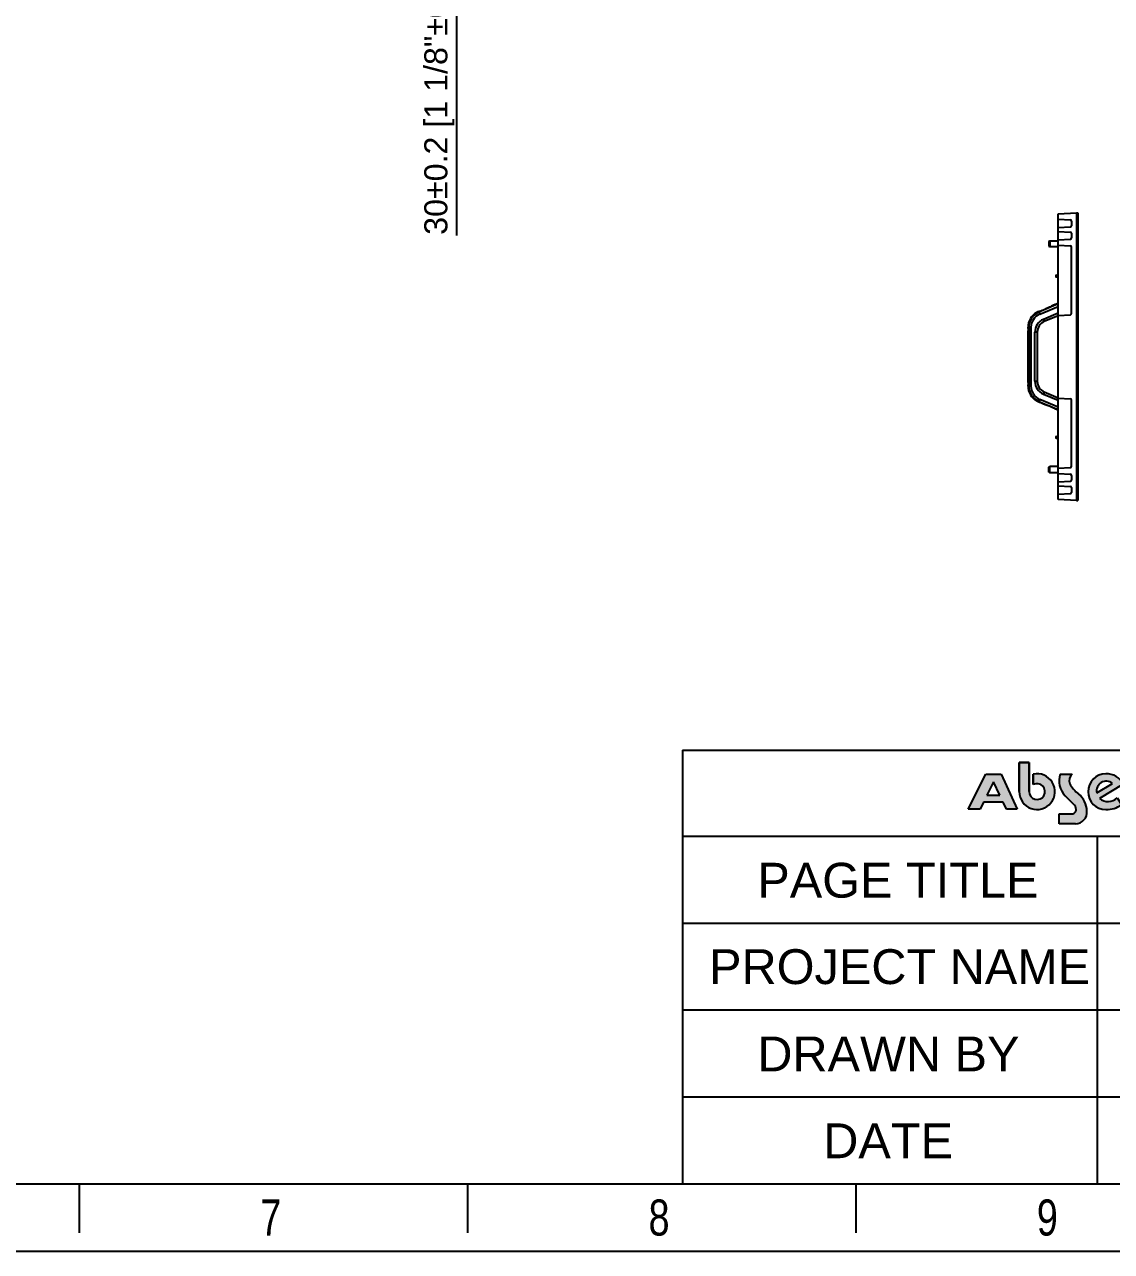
# Model space of a CAD drawing. Header units: millimetres. Extents: x -3132 to 28633, y 682 to 5849.
# Drawn here: x 2884 to 3827, y 682 to 1747 of the extents above; entities that cross this region are included whole.
import ezdxf

# ---------------------------------------------------------------- set-up
doc = ezdxf.new("R2010")
doc.units = ezdxf.units.MM
doc.layers.add('DIM', color=4, linetype='Continuous')
doc.layers.add('图框', color=7, linetype='Continuous')
doc.styles.add('CKSTANDARD', font='arial.ttf')
doc.styles.add('Roamns', font='romans.shx')
doc.styles.get("Standard").update_dxf_attribs({"font": 'arial.ttf'})
doc.dimstyles.new('ISO_25-10', dxfattribs={"dimtxt": 20, "dimasz": 20, "dimexe": 0.3, "dimexo": 0.3, "dimgap": 2, "dimtad": 1, "dimrnd": 0.0001, "dimdsep": 46, "dimtxsty": 'Standard', "dimblk": 'CLOSEDBLANK', "dimcen": 0.1, "dimclrd": 256, "dimclre": 256, "dimclrt": 256, "dimadec": 0, "dimazin": 2, "dimtm": 1e-09, "dimtfac": 1, "dimtofl": 0, "dimtmove": 0, "dimatfit": 3, "dimldrblk": 'CLOSEDBLANK', "dimfxl": 1, "dimtolj": 1, "dimarcsym": 0})

# ---------------------------------------------------------------- blocks, each defined once
blk = doc.blocks.new('_ClosedBlank')
at = {"color": 0, "linetype": 'ByBlock', "lineweight": -2}
for p, q in [((-1, 0.1666666666666667), (0, 0)), ((-1, 0.1666666666666667), (-1, -0.1666666666666667)), ((0, 0), (-1, -0.1666666666666667))]:
    blk.add_line(p, q, dxfattribs=at)
blk = doc.blocks.new('*D203')
at = {"lineweight": -2, "transparency": 16777216}
for p, q in [((3258.491407364279, 1876.258907765658), (3258.491407364279, 1896.258907765658)), ((3309.853637651026, 1856.258907765658), (3258.191407364279, 1856.258907765658)), ((3279.853637651026, 1826.258907765658), (3258.191407364279, 1826.258907765658)), ((3258.491407364279, 1806.258907765658), (3258.491407364279, 1563.855087847513))]:
    blk.add_line(p, q, dxfattribs=at)
at = {"layer": 'Defpoints', "color": 0, "transparency": 16777216}
for p in [(3310.153637651027, 1856.258907765658), (3258.491407364279, 1826.258907765658), (3280.153637651027, 1826.258907765658)]:
    blk.add_point(p, dxfattribs=at)
at = {"lineweight": -2, "transparency": 16777216, "xscale": 20, "yscale": 20, "zscale": 20}
for p, rotation in [((3258.491407364279, 1856.258907765658), 270), ((3258.491407364279, 1826.258907765658), 90)]:
    blk.add_blockref('_ClosedBlank', p, dxfattribs=dict(at, rotation=rotation))
at = {"transparency": 16777216, "insert": (3243.544613367008, 1675.056997806586), "char_height": 20, "attachment_point": 5, "rotation": 90}
blk.add_mtext('\\A1;30±0.2 [1 1/8"±0"]', dxfattribs=at)
blk = doc.blocks.new('A$C7F980674')
at = {"layer": 'DIM'}
h = blk.add_hatch(color=0, dxfattribs=at)
h.paths.add_polyline_path([(7.072382140899999e-05, 14.43823848652391), (17.54018542246194, 49.09321739150072), (32.43710042510065, 49.09321739150072), (48.55284257268067, 14.43823848652391), (37.85417935127042, 14.43823848652391), (34.52331861507264, 21.47508279329122), (15.18332810379797, 21.47508279329122), (11.78696234113886, 14.43823848652391)])
h.paths.add_polyline_path([(24.94748300875654, 41.70518833840833), (18.4432997739641, 28.22933563047082), (31.32622136492865, 28.22933563047082)], flags=16)
h = blk.add_hatch(color=0, dxfattribs=at)
edge = h.paths.add_edge_path()
edge.add_arc((102.73004367057, 13.90886456904809), 4.008224344635951, 268.9921655110326, 361.5919063077862)
edge.add_arc((99.15354010349256, 13.8520860173212), 7.585044519850372, 1.270112135883159, 51.07851824680053)
edge.add_arc((307.8846824545763, 226.7410586670685), 290.5958996836599, 223.1994758205292, 225.4213170999201, ccw=False)
edge.add_arc((110.0181443910987, 42.41204420301801), 20.20419257147762, 160.1829900287513, 226.2534819823607, ccw=False)
edge.add_line((91.01044081093276, 49.26161368391513), (102.8060160324094, 49.26161368391513))
edge.add_arc((108.2666153697937, 42.83305403733538), 8.434721350051746, 130.3455086857447, 201.7414345435993)
edge.add_arc((128.4138673179259, 54.80693761470138), 31.79540957994945, 208.3500157259416, 232.6470193688833)
edge.add_arc((94.72388420018251, 12.01322233724932), 22.67708241663319, 1.6072526751569853, 50.5832628822302, ccw=False)
edge.add_arc((105.8459691270836, 11.59352122360906), 11.59424323095258, -89.35383752252329, 5.224491977119499, ccw=False)
edge.add_line((105.9767223201925, 1.52956708916e-05), (89.85622180037899, 1.52956708916e-05))
edge.add_line((89.85622180037899, 1.52956708916e-05), (89.85622180037899, 9.9012602990897))
edge.add_line((89.85622180037899, 9.9012602990897), (102.6595425193372, 9.9012602990897))
edge = h.paths.add_edge_path()
edge.add_arc((171.7675726878224, 35.99111448746953), 5.592045124112526, 4.242312034283204, 157.3807249757778)
edge.add_line((166.6056627364887, 38.14184792619381), (166.6056627364887, 14.68336624098083))
edge.add_line((166.6056627364887, 14.68336624098083), (158.2999845909944, 14.68336624098083))
edge.add_line((158.2999845909944, 14.68336624098083), (158.2999845909944, 48.98261023246597))
edge.add_line((158.2999845909944, 48.98261023246597), (166.6056627364887, 48.98261023246597))
edge.add_line((166.6056627364887, 48.98261023246597), (166.6056627364887, 44.54051251930104))
edge.add_arc((175.059291137004, 37.22529775423028), 11.17927547709232, 0.8903209452371925, 139.1292395527885, ccw=False)
edge.add_line((186.2372169588634, 37.39900588159253), (186.2372169588634, 14.59949883442459))
edge.add_line((186.2372169588634, 14.59949883442459), (177.3442962794797, 14.59949883442459))
edge.add_line((177.3442962794797, 14.59949883442459), (177.3442962794797, 36.40478422593151))
edge = h.paths.add_edge_path(flags=16)
edge.add_arc((136.4442843357392, 32.77929143981055), 9.435952450654392, 49.48403791523472, 192.8465811329279)
edge.add_line((127.2445240183151, 30.68129030702039), (142.5744439341942, 39.9527384458579))
edge = h.paths.add_edge_path()
edge.add_arc((138.324037688988, 35.05001054707828), 12.98520101557842, 229.4306864689146, 313.9875570627809)
edge.add_line((147.3422875163669, 25.70727992560023), (151.5778032950766, 19.0634939338488))
edge.add_arc((136.8676456241519, 38.39878950785715), 24.29490468469704, 268.42426945832386, 307.2636236800371, ccw=False)
edge.add_arc((136.1995790051587, 31.76485599069565), 17.65178410925637, 89.99999999999989, 269.99999999833244, ccw=False)
edge.add_arc((136.9909520029032, 31.53144809733931), 17.90269153484251, 25.559083157673115, 92.53353593303888, ccw=False)
edge.add_line((153.1417016008636, 39.25541415211593), (129.8788853118894, 25.18619552736891))
at = {"layer": '图框'}
h = blk.add_hatch(color=30, dxfattribs=at)
edge = h.paths.add_edge_path(flags=0)
edge.add_line((64.32187787050498, 49.15013919285958), (64.32187787050498, 38.7695952337333))
edge.add_arc((68.06519958705758, 31.86908890660379), 7.850442347056839, -179.99999999998067, 118.47852907585141, ccw=False)
edge.add_line((60.21475723999902, 31.86908890659288), (60.21475723999902, 60.55619218834499))
edge.add_line((60.21475723999902, 60.55619218834545), (50.38336833377252, 60.55619218834545))
edge.add_line((50.38336833377252, 60.55619218834545), (50.38336833377252, 31.86908890659334))
edge.add_arc((68.06519958705758, 31.86908890660379), 17.6818312532899, 180, 462.2222539588633)
at = {"layer": '图框', "color": 7, "linetype": 'Continuous'}
for p, q in [((7.072382140899999e-05, 14.43823848652391), (17.54018542246194, 49.09321739150072)), ((17.54018542246194, 49.09321739150072), (32.43710042510065, 49.09321739150072)), ((32.43710042510065, 49.09321739150072), (48.55284257268067, 14.43823848652391)), ((91.01044081093276, 49.26161368391513), (102.8060160324094, 49.26161368391513)), ((158.2999845909944, 48.98261023246597), (166.6056627364887, 48.98261023246597)), ((158.2999845909944, 14.68336624098083), (158.2999845909944, 48.98261023246597)), ((166.6056627364887, 48.98261023246597), (166.6056627364887, 44.54051251930104)), ((24.94748300875654, 41.70518833840833), (18.4432997739641, 28.22933563047082)), ((31.32622136492865, 28.22933563047082), (24.94748300875654, 41.70518833840833)), ((127.2445240183151, 30.68129030702039), (142.5744439341942, 39.9527384458579)), ((153.1417016008636, 39.25541415211593), (129.8788853118894, 25.18619552736891)), ((166.6056627364887, 38.14184792619381), (166.6056627364887, 14.68336624098083)), ((186.2372169588634, 37.39900588159253), (186.2372169588634, 14.59949883442459)), ((18.4432997739641, 28.22933563047082), (31.32622136492865, 28.22933563047082)), ((147.3422875163669, 25.70727992560023), (151.5778032950766, 19.0634939338488)), ((177.3442962794797, 14.59949883442459), (177.3442962794797, 36.40478422593151)), ((11.78696234113886, 14.43823848652391), (7.072382140899999e-05, 14.43823848652391)), ((15.18332810379797, 21.47508279329122), (11.78696234113886, 14.43823848652391)), ((34.52331861507264, 21.47508279329122), (15.18332810379797, 21.47508279329122)), ((37.85417935127042, 14.43823848652391), (34.52331861507264, 21.47508279329122)), ((48.55284257268067, 14.43823848652391), (37.85417935127042, 14.43823848652391)), ((166.6056627364887, 14.68336624098083), (158.2999845909944, 14.68336624098083)), ((186.2372169588634, 14.59949883442459), (177.3442962794797, 14.59949883442459)), ((89.85622180037899, 9.9012602990897), (102.6595425193372, 9.9012602990897)), ((89.85622180037899, 1.52956708916e-05), (89.85622180037899, 9.9012602990897)), ((105.9767223201925, 1.52956708916e-05), (89.85622180037899, 1.52956708916e-05))]:
    blk.add_line(p, q, dxfattribs=at)
at = {"layer": '图框', "color": 30}
for p, q in [((60.21475723999902, 60.55619218834545), (50.38336833377252, 60.55619218834545)), ((50.38336833377252, 60.55619218834545), (50.38336833377252, 31.86908890659288)), ((60.21475723999902, 31.86908890659288), (60.21475723999902, 60.55619218834545)), ((64.32187787050498, 49.15013919285047), (64.32187787050498, 38.76959523373262))]:
    blk.add_line(p, q, dxfattribs=at)
at = {"layer": '图框', "color": 30, "linetype": 'Continuous'}
for p, q in [((50.38336833377252, 60.55619218834545), (60.21475723999902, 60.55619218834545)), ((50.38336833377252, 31.86908890659288), (50.38336833377252, 60.55619218834545)), ((60.21475723999902, 60.55619218834545), (60.21475723999902, 31.86908890659288)), ((64.32187787050498, 38.76959523373262), (64.32187787050498, 49.15013919285047))]:
    blk.add_line(p, q, dxfattribs=at)
at = {"layer": '图框', "color": 30}
for radius, end in [(17.68183125329058, 102.2222539587313), (7.850442347058727, 118.4785290759734)]:
    blk.add_arc((68.06519958705758, 31.86908890660379), radius, 180, end, dxfattribs=at)
at = {"layer": '图框', "color": 30, "linetype": 'Continuous'}
for radius, end in [(17.68183125329058, 102.2222539587313), (7.850442347058727, 118.4785290759734)]:
    blk.add_arc((68.06519958705758, 31.86908890660379), radius, 180, end, dxfattribs=at)
at = {"layer": '图框', "color": 7, "linetype": 'Continuous'}
for centre, radius, start, end in [((110.0181443910987, 42.41204420301801), 20.20419257147762, 160.1829900287512, 226.2534819823607), ((108.2666153697937, 42.83305403733538), 8.434721350051746, 130.3455086857447, 201.7414345435993), ((136.1995790051587, 31.76485599069565), 17.65178410925637, 90, 269.9999999983326), ((136.9909520029032, 31.53144809733931), 17.90269153484251, 25.55908315767311, 92.53353593303889), ((128.4138673179259, 54.80693761470138), 31.79540957994945, 208.3500157259416, 232.6470193688833), ((136.4442843357392, 32.77929143981055), 9.435952450654392, 49.48403791523462, 192.8465811329278), ((175.059291137004, 37.22529775423028), 11.17927547709232, 0.890320945237155, 139.1292395527885), ((171.7675726878224, 35.99111448746953), 5.592045124112526, 4.242312034283134, 157.3807249757777), ((307.8846824545763, 226.7410586670685), 290.5958996836599, 223.1994758205292, 225.4213170999201), ((94.72388420018251, 12.01322233724932), 22.67708241663319, 1.607252675157019, 50.58326288223009), ((138.324037688988, 35.05001054707828), 12.98520101557842, 229.4306864689146, 313.987557062781), ((102.73004367057, 13.90886456904809), 4.008224344635951, 268.9921655110325, 1.591906307786035), ((99.15354010349256, 13.8520860173212), 7.585044519850372, 1.270112135883178, 51.07851824680055), ((105.8459691270836, 11.59352122360906), 11.59424323095258, 270.6461624774767, 5.224491977119398), ((136.8676456241519, 38.39878950785715), 24.29490468469704, 268.4242694583239, 307.2636236800372)]:
    blk.add_arc(centre, radius, start, end, dxfattribs=at)
blk = doc.blocks.new('standard template')
for p, q in [((23856.97153506272, 8795.713564875037), (37408.778564428, 8795.713564875037)), ((23856.97153506272, 8093.130701303396), (37408.778564428, 8093.130701303396)), ((27245.81191601179, 8093.130701303396), (27245.81191601179, 5254.107439613468)), ((23856.97153506272, 7383.374122341703), (37408.778564428, 7383.374122341703)), ((23856.97153506272, 6673.618568779083), (37408.778564428, 6673.618568779083)), ((23856.97153506272, 5963.863516895812), (37408.778564428, 5963.863516895812)), ((456.3043263761064, 5254.106781508859), (37408.77739021767, 5254.107689274438)), ((18932.5408582965, 4851.355031494943), (18932.5408582965, 5254.106781508859)), ((22104.21088966208, 4851.355031494943), (22104.21088966208, 5254.106781508859)), ((25275.88092102688, 4851.355031494943), (25275.88092102688, 5254.106781508859))]:
    blk.add_line(p, q)
at = {"color": 7}
for p, q in [((23856.97153506272, 8795.713564875037), (23856.97153506272, 5963.862502516924)), ((23856.97036085204, 5963.862847771017), (23856.97036085204, 5254.106781508859))]:
    blk.add_line(p, q, dxfattribs=at)
blk.add_lwpolyline([(37962.56104648763, 4700.323125238685), (-97.47932989458059, 4700.323125238685), (-97.47932989458059, 30879.18687618916), (37962.56104648763, 30879.18687618916)], close=True)
at = {"color": 0, "xscale": 8.255519999999997, "yscale": 8.255519999999997, "zscale": 8.255519999999997}
blk.add_blockref('A$C7F980674', (26192.34157000923, 8194.850301169268), dxfattribs=at)
at = {"style": 'CKSTANDARD', "width": 0.75}
for s, p in [('7', (20409.10065248676, 4830.398885600231)), ('8', (23580.77068385195, 4830.398885600231)), ('9', (26752.44071521712, 4830.398885600231))]:
    blk.add_text(s, height=294.7531236609044, dxfattribs=at).set_placement(p)
at = {"char_height": 284.520887302088, "attachment_point": 1, "style": 'Roamns'}
for s, insert, width in [('{\\fArial|b0|i0|c0|p34;PAGE TITLE}', (24469.27002041139, 7876.177268086687), 3912.014128152973), ('{\\fArial|b0|i0|c0|p34;PROJECT NAME}', (24075.34686825149, 7170.007803169789), 3305.733494093198), ('{\\fArial|b0|i0|c0|p34;DRAWN BY}', (24469.27002041139, 6456.665135562374), 3912.014128152973), ('{\\fArial|b0|i0|c0|p34;DATE}', (25007.6770378442, 5746.910083679103), 3912.014128152973)]:
    blk.add_mtext(s, dxfattribs=dict(at, insert=insert, width=width))
at = {"style": 'Roamns'}
for tag, p in [('PAGE_NAME', (27465.9633492592, 7593.658508723252)), ('PROJECT_NAME', (27465.9633492592, 6883.902955160633)), ('DRAWN_NAME', (27465.9633492592, 6174.147903277361)), ('VERSION', (34240.97828400169, 6174.147903277361)), ('SELECT_DATA', (27465.9633492592, 5464.391825995019)), ('PAGE_NUMBER', (34240.97828400169, 5464.391992428408))]:
    blk.add_attdef(tag, p, '', height=284.520887302088, dxfattribs=at)

msp = doc.modelspace()

# ---------------------------------------------------------------- linework, layer by layer
at = {"linetype": 'Continuous'}
for p, q in [((3780.275517199232, 1582.659488876452), (3796.275517199232, 1583.498013345052)), ((3780.275517199232, 1334.536537813452), (3780.275517199232, 1582.659488876452)), ((3780.275517199232, 1577.896312467452), (3791.127853155631, 1577.327565640052)), ((3792.075517199235, 1576.328936105252), (3792.075517199235, 1572.226865238652)), ((3796.275517199232, 1583.498013345052), (3796.275517199232, 1333.698013345052)), ((3796.275517199232, 1583.498013345052), (3797.375517199238, 1583.498013345052)), ((3797.375517199238, 1583.498013345052), (3797.375517199238, 1333.698013345052)), ((3780.275517199232, 1570.659488876452), (3791.127853156038, 1571.228235704051)), ((3780.275517199232, 1567.294611590052), (3791.127853155631, 1566.725864762651)), ((3792.075517199235, 1565.727235227851), (3792.075517199235, 1561.625164361252)), ((3772.275517199232, 1558.598013345052), (3773.275517199232, 1559.098013345052)), ((3772.275517199232, 1558.598013345052), (3772.275517199232, 1554.598013345052)), ((3772.275517199232, 1554.598013345052), (3773.275517199232, 1554.098013345052)), ((3773.275517199232, 1559.098013345052), (3773.275517199232, 1554.098013345052)), ((3773.275517199232, 1559.098013345052), (3780.275517199232, 1559.098013345052)), ((3780.275517199232, 1560.057787999051), (3791.127853155631, 1560.626534826451)), ((3780.275517199232, 1555.294611590052), (3791.127853155442, 1554.725864762651)), ((3773.275517199232, 1554.098013345052), (3780.275517199232, 1554.098013345052)), ((3792.075517199235, 1496.055545345252), (3792.075517199235, 1553.727235227851)), ((3778.275517199232, 1528.648015771052), (3778.275517199232, 1528.548010918852)), ((3778.975517199229, 1529.348013345052), (3778.975517199229, 1527.848013345052)), ((3778.975517199229, 1529.348013345052), (3780.275517199232, 1529.348013345052)), ((3778.975517199229, 1527.848013345052), (3780.275517199232, 1527.848013345052)), ((3780.275517199232, 1504.381481834452), (3763.68299700963, 1497.382811497851)), ((3764.432385001041, 1495.606154402251), (3780.275517199232, 1502.288735354652)), ((3778.034077457836, 1504.098079482852), (3778.033195363241, 1504.097579225252)), ((3778.03378818823, 1504.097967674252), (3780.275517199232, 1505.043521583651)), ((3763.497269228028, 1497.823136693052), (3764.432385099833, 1495.606154444851)), ((3780.275517199232, 1496.360987539852), (3767.611846037631, 1491.019492774852)), ((3767.611846037034, 1491.019492774652), (3768.389124564041, 1489.176712784651)), ((3780.275517199232, 1494.190354027452), (3768.389124564041, 1489.176712784651)), ((3780.275517199232, 1494.488168983052), (3791.127853155442, 1495.056915810452)), ((3754.275517199232, 1483.097951986451), (3754.275517199232, 1484.124006499052)), ((3756.813749669236, 1484.124006497852), (3754.275517199232, 1484.124006499052)), ((3754.275517412432, 1483.097842511252), (3754.302878609436, 1482.982282180852)), ((3754.275517199232, 1436.102034141652), (3754.275517199232, 1481.093993032851)), ((3754.290468650041, 1482.975524911251), (3754.328751825233, 1482.810012401252)), ((3754.362687399029, 1482.659117354452), (3754.387575231638, 1482.544869501652)), ((3754.387575231638, 1482.544869501652), (3754.405876327233, 1482.458546434052)), ((3754.405876327233, 1482.458546434052), (3754.425423888839, 1482.363967488252)), ((3754.425423888839, 1482.363967488252), (3754.446099465029, 1482.261040025252)), ((3754.446099465029, 1482.261040025252), (3754.46776750304, 1482.149700165251)), ((3754.46776750304, 1482.149700165251), (3754.490258374834, 1482.029943081252)), ((3754.490258374834, 1482.029943081252), (3754.513384052028, 1481.901756838652)), ((3754.513384052028, 1481.901756838652), (3754.53693890963, 1481.765148056652)), ((3754.885513999034, 1484.124006497852), (3754.885513999034, 1433.072020179652)), ((3756.813749669236, 1484.124006497852), (3756.813749669236, 1433.072020179652)), ((3754.401441548238, 1438.098012655651), (3754.401441548238, 1479.098011601051)), ((3754.77802916184, 1479.098013345052), (3754.401441548238, 1479.098011601051)), ((3754.763045628832, 1479.176510123651), (3754.763249398238, 1438.098017733651)), ((3754.77802916184, 1479.098013345052), (3754.77802916184, 1438.098017733651)), ((3760.275517199232, 1437.233213855252), (3760.275517199232, 1479.962812834852)), ((3762.275517199232, 1479.962812834852), (3760.275517199232, 1479.962812834852)), ((3762.275517199232, 1479.962812834652), (3762.275517199232, 1437.233213855252)), ((3754.401441548238, 1438.098012655651), (3754.77802916184, 1438.098017733651)), ((3754.307465797232, 1436.382173364052), (3754.275517518035, 1436.102037641052)), ((3754.275517199232, 1433.072020190852), (3754.275517199232, 1434.098086026052)), ((3754.275517199232, 1433.072020190852), (3756.813749669236, 1433.072020179652)), ((3754.28993593104, 1434.217993723451), (3754.287726252034, 1434.208122295252)), ((3754.330514101035, 1434.393764334652), (3754.28993593104, 1434.217993723451)), ((3754.364764343831, 1434.546211426652), (3754.330514101035, 1434.393764334652)), ((3760.275517199232, 1437.233213855252), (3762.275517199232, 1437.233213855252)), ((3768.38912456423, 1428.019313905452), (3767.611846037034, 1426.176533915452)), ((3768.389124563837, 1428.019313905652), (3780.275517199232, 1423.005672662652)), ((3764.432385187436, 1421.589872209252), (3763.497269225438, 1419.372889992652)), ((3763.682997096432, 1419.813215154852), (3780.275517199232, 1412.814544853451)), ((3780.275517199232, 1414.907291335252), (3764.432385154039, 1421.589872224052)), ((3767.611846036438, 1426.176533915652), (3780.275517199232, 1420.835039150652)), ((3780.275517199232, 1422.705213498852), (3791.127853155442, 1422.136466671252)), ((3792.075517199235, 1363.468791462052), (3792.075517199235, 1421.137837136452)), ((3778.015534357837, 1413.107615655252), (3777.584088019634, 1413.338191637652)), ((3778.033787529828, 1413.098059293652), (3778.015534357837, 1413.107615655252)), ((3780.275517199232, 1412.152505106452), (3778.033788279834, 1413.098058977252)), ((3778.275517199232, 1388.648015771052), (3778.275517199232, 1388.548010918852)), ((3778.975517199229, 1389.348013345052), (3780.275517199232, 1389.348013345052)), ((3778.975517199229, 1389.348013345052), (3778.975517199229, 1387.848013345052)), ((3778.975517199229, 1387.848013345052), (3780.275517199232, 1387.848013345052)), ((3772.275517199232, 1362.848013345052), (3773.275517199232, 1363.348013345052)), ((3780.275517199232, 1363.348013345052), (3773.275517199232, 1363.348013345052)), ((3773.275517199232, 1357.848013345052), (3773.275517199232, 1363.348013345052)), ((3772.275517199232, 1358.348013345052), (3772.275517199232, 1362.848013345052)), ((3772.275517199232, 1358.348013345052), (3773.275517199232, 1357.848013345052)), ((3780.275517199232, 1357.848013345052), (3773.275517199232, 1357.848013345052)), ((3780.275517199232, 1361.901415099852), (3791.127853155631, 1362.470161927452)), ((3780.275517199232, 1357.138238690852), (3791.127853155631, 1356.569491863452)), ((3792.075517199235, 1355.570862328652), (3792.075517199235, 1351.468791462252)), ((3780.275517199232, 1349.901415099852), (3791.127853155631, 1350.470161927452)), ((3780.275517199232, 1346.536537813452), (3791.127853155631, 1345.967790986052)), ((3792.075517199235, 1344.969161451252), (3792.075517199235, 1340.867090584652)), ((3780.275517199232, 1339.299714222452), (3791.127853155631, 1339.868461049851)), ((3796.275517199232, 1333.698013345052), (3780.275517199232, 1334.536537813452)), ((3796.275517199232, 1333.698013345052), (3797.375517199238, 1333.698013345052))]:
    msp.add_line(p, q, dxfattribs=at)
for points in [[(3777.755516483434, 1503.949154573852), (3777.584038570829, 1503.857808802051), (3777.358234703235, 1503.738397066252), (3777.071105162235, 1503.588033478852), (3776.717676584231, 1503.405216054251), (3776.293245210632, 1503.188902886452), (3775.791408327437, 1502.937534849651), (3775.204533496231, 1502.649348581852), (3774.523718554439, 1502.322427312452), (3773.740152083032, 1501.955401381252), (3772.844009983033, 1501.546930229651), (3771.822966891035, 1501.095083037052), (3770.663510247439, 1500.598013345052)], [(3778.033943641029, 1504.097967676052), (3778.015525424838, 1504.088406290652), (3777.755516483434, 1503.949154573852)], [(3763.497269228828, 1497.823136693052), (3763.071541453435, 1497.664849324652), (3762.716277625441, 1497.523964574051), (3762.426839903434, 1497.403233280052), (3762.19802970803, 1497.303979524851), (3762.024431214028, 1497.226401002052), (3761.898543384639, 1497.168883399651), (3761.81314300104, 1497.129218176052), (3761.763782053429, 1497.105986772652), (3761.747304231234, 1497.098059015852)], [(3763.497269228028, 1497.823136693052), (3764.32630692664, 1498.122568982451), (3765.287993235441, 1498.476060729652), (3766.392389307832, 1498.890760150652), (3767.659013950833, 1499.378878582252), (3769.103117975028, 1499.953324695251), (3770.663510247439, 1500.598013345052)], [(3754.536712699832, 1481.766475663651), (3754.515568159637, 1481.744046919852), (3754.457666931441, 1481.669493530451), (3754.408347383229, 1481.592072819252), (3754.36749852683, 1481.512987252252), (3754.33484790723, 1481.433378815652), (3754.30998250244, 1481.354323716452), (3754.292423029838, 1481.277143187051), (3754.281536712428, 1481.203589086052), (3754.276367187631, 1481.135234189652), (3754.275517349641, 1481.094001745651)], [(3754.275517351838, 1481.093989493052), (3754.30739455123, 1480.814513983052), (3754.339613599441, 1480.486111492652), (3754.371226522839, 1480.066152088051), (3754.393643526637, 1479.589125699652), (3754.401441415233, 1479.098016579252)], [(3754.275529460632, 1483.097927179252), (3754.276122521434, 1483.073581281252), (3754.280583818836, 1483.026957476852), (3754.28447844123, 1483.003595310852), (3754.286598910432, 1482.993010333252), (3754.28802933103, 1482.986362108652), (3754.290468650041, 1482.975524911251)], [(3754.302878609436, 1482.982282180852), (3754.36986090384, 1482.692778789452), (3754.47215544623, 1482.203895444251), (3754.584431741037, 1481.564571947251), (3754.684761569035, 1480.805364546251), (3754.755337634837, 1479.942478567852), (3754.77802916363, 1479.098012521452)], [(3754.328751825233, 1482.810012401252), (3754.355120073029, 1482.693202909051), (3754.362687399029, 1482.659117354452)], [(3754.53693890963, 1481.765148056652), (3754.560698360234, 1481.620145702852), (3754.572579172833, 1481.544512523452), (3754.584417760241, 1481.466802857251), (3754.596180278037, 1481.387027109252), (3754.607834089838, 1481.305191488252), (3754.619347618238, 1481.221310641851), (3754.630687376834, 1481.135408467651), (3754.64181827943, 1481.047513758852), (3754.652703958636, 1480.957657946852), (3754.663306737828, 1480.865875235651), (3754.673587605837, 1480.772202743252), (3754.683506192639, 1480.676680644252), (3754.693020747232, 1480.579352318651), (3754.70208811824, 1480.480264506452), (3754.710663787439, 1480.379467206651), (3754.718707540233, 1480.277008781452), (3754.726188792629, 1480.172948545051), (3754.733077462835, 1480.067352867452), (3754.739342842629, 1479.960291664252), (3754.744953597037, 1479.851838528652), (3754.74987776723, 1479.742070862452), (3754.754082777232, 1479.631070005452), (3754.757535446028, 1479.518921362052), (3754.760202003439, 1479.405714529452), (3754.762048122633, 1479.291543425852), (3754.763045628832, 1479.176510123651)], [(3754.77802916363, 1438.098018362251), (3754.754747720639, 1437.242910109052), (3754.683568617431, 1436.379862651652), (3754.58360040604, 1435.626050210652), (3754.472371281838, 1434.993320585452), (3754.370676655628, 1434.506873193252), (3754.301099637029, 1434.205939039852), (3754.275517199232, 1434.098153334452)], [(3754.401441415233, 1438.098012543652), (3754.393634766238, 1437.606616369252), (3754.371223473441, 1437.129826547452), (3754.33964767064, 1436.710301341051), (3754.307465797232, 1436.382173364052)], [(3754.763206095435, 1438.098020039452), (3754.762730336632, 1437.975051527052), (3754.757857066434, 1437.688047103851), (3754.747883956428, 1437.406466198652), (3754.733271291232, 1437.131974409452), (3754.714584660032, 1436.866007017452), (3754.69237453684, 1436.609855411052), (3754.667187309242, 1436.364640757251), (3754.639682089837, 1436.131253992452), (3754.610550397032, 1435.910468990252), (3754.580433327428, 1435.702921998052), (3754.549915408832, 1435.509088538652), (3754.519534669642, 1435.329240559851), (3754.489800016629, 1435.163525810251), (3754.46116741444, 1435.012004522252), (3754.434036843231, 1434.874643806252), (3754.408755710436, 1434.751339838052), (3754.385604282841, 1434.641971569252), (3754.364764343831, 1434.546211426652)], [(3754.275517512433, 1436.102021979652), (3754.277430104034, 1436.040185351852), (3754.285028903236, 1435.964393919652), (3754.299119200834, 1435.886002362052), (3754.320480017632, 1435.805489277252), (3754.349846792029, 1435.723640123651), (3754.387880979237, 1435.641422585451), (3754.435068854829, 1435.560073654252), (3754.491710861039, 1435.480957920452), (3754.53653376564, 1435.429871853052)], [(3754.287726252034, 1434.208122295252), (3754.286311016229, 1434.201502848052), (3754.283819255434, 1434.188798306652), (3754.279163614032, 1434.158217819851), (3754.27587818203, 1434.116558115252), (3754.275536505636, 1434.098058116052)], [(3763.497269225438, 1419.372889992652), (3763.071501089042, 1419.531192910852), (3762.716211813036, 1419.672088952651), (3762.426760160641, 1419.792827405852), (3762.197958500634, 1419.892078574851), (3762.024373417633, 1419.969651841052), (3761.898503634235, 1420.027161618652), (3761.81311966764, 1420.066819424852), (3761.76377438943, 1420.090043547451), (3761.747304348231, 1420.097967635652)], [(3763.497269225438, 1419.372889992652), (3764.326334127632, 1419.073447799852), (3765.288111005633, 1418.719922244451), (3766.392584937028, 1418.305192206251), (3767.659402932841, 1417.816996028652), (3769.103385010036, 1417.242593878452), (3770.663510340441, 1416.598013306451)], [(3777.584088019634, 1413.338191637652), (3777.358260785433, 1413.457615899451), (3777.07105289324, 1413.608020441652), (3776.717579076634, 1413.790860741052), (3776.293162009635, 1414.007165876452), (3775.791346308441, 1414.258522626252), (3775.204473864636, 1414.546707090652), (3774.523680510028, 1414.873617438052), (3773.74015687003, 1415.240623099651), (3772.844056451228, 1415.649075579651), (3771.823027448234, 1416.100917261252), (3770.663510340441, 1416.598013306451)]]:
    msp.add_lwpolyline(points, dxfattribs=at)
for centre, radius, start, end in [((3791.075517199235, 1576.328936105252), 1, 0, 86.99999999915991), ((3791.075517199235, 1572.226865238652), 1, 273.0000000079378, 0), ((3791.075517199235, 1565.727235227851), 1, 0, 86.99999999874224), ((3791.075517199235, 1561.625164361252), 1, 273.0000000008401, 0), ((3791.075517199235, 1553.727235227851), 1, 0, 86.9999999999939), ((3778.975517199229, 1528.648013345051), 0.7, 90, 179.9996418568068), ((3778.975517199229, 1528.548013345052), 0.7, 180.0003581431932, 270), ((3769.275517199232, 1484.124006499052), 15, 120.1245066444842, 180), ((3769.275517199436, 1484.124006499052), 14.390003201, 112.8698566100588, 180.0000000034914), ((3769.275517199232, 1484.124006499052), 12.4617675308, 112.8698570842281, 179.9999989546171), ((3772.275517199232, 1479.962812834852), 12, 112.869856864792, 180), ((3791.075517199235, 1496.055545345252), 1, 272.9999999991707, 0), ((3772.275517199232, 1479.962812834852), 10, 112.8698568675017, 180.000000000469), ((3769.275517199232, 1433.072020190852), 14.9999999998, 180, 239.8754936490416), ((3769.275517199028, 1433.072020190852), 14.3900032006, 180.000000049192, 247.1301437953364), ((3769.275517198635, 1433.072020191852), 12.4617675304, 180.0000012673724, 247.1301436817712), ((3772.275517199232, 1437.233213855252), 12, 180.0000000002084, 247.1301431293235), ((3772.275517199232, 1437.233213855252), 10, 180, 247.1301431306885), ((3791.075517199235, 1421.137837136452), 1, 0, 86.9999999999939), ((3778.975517199229, 1388.648013345051), 0.7, 90, 179.9996418568068), ((3778.975517199229, 1388.548013345052), 0.7, 180.0003581431932, 270), ((3791.075517199235, 1363.468791462052), 1, 273.0000000000061, 0), ((3791.075517199235, 1355.570862328652), 1, 0, 86.99999999915991), ((3791.075517199235, 1351.468791462252), 1, 273.0000000012578, 0), ((3791.075517199235, 1344.969161451252), 1, 0, 86.99999999206219), ((3791.075517199235, 1340.867090584652), 1, 273.0000000008401, 0)]:
    msp.add_arc(centre, radius, start, end, dxfattribs=at)

# ---------------------------------------------------------------- block references
at = {"lineweight": -3, "transparency": 33554595, "xscale": 0.1062003192476745, "yscale": 0.1062003192476745, "zscale": 0.1062003192476745}
msp.add_blockref('standard template', (920.7668131859473, 182.9119654504675), dxfattribs=at)

# ---------------------------------------------------------------- dimensions: what is measured, and where the dimension line sits
dim = msp.add_linear_dim(base=(3258.491407364279, 1826.258907765658), p1=(3310.153637651027, 1856.258907765658), p2=(3280.153637651027, 1826.258907765658), angle=90, dimstyle='ISO_25-10', override={"dimtol": 1, "dimtp": 0.2, "dimtm": 0.2})
dim.commit()
dim.dimension.update_dxf_attribs({"geometry": '*D203', "text_midpoint": (3243.544613367008, 1675.056997806586)})

doc.saveas('drawing.dxf')
